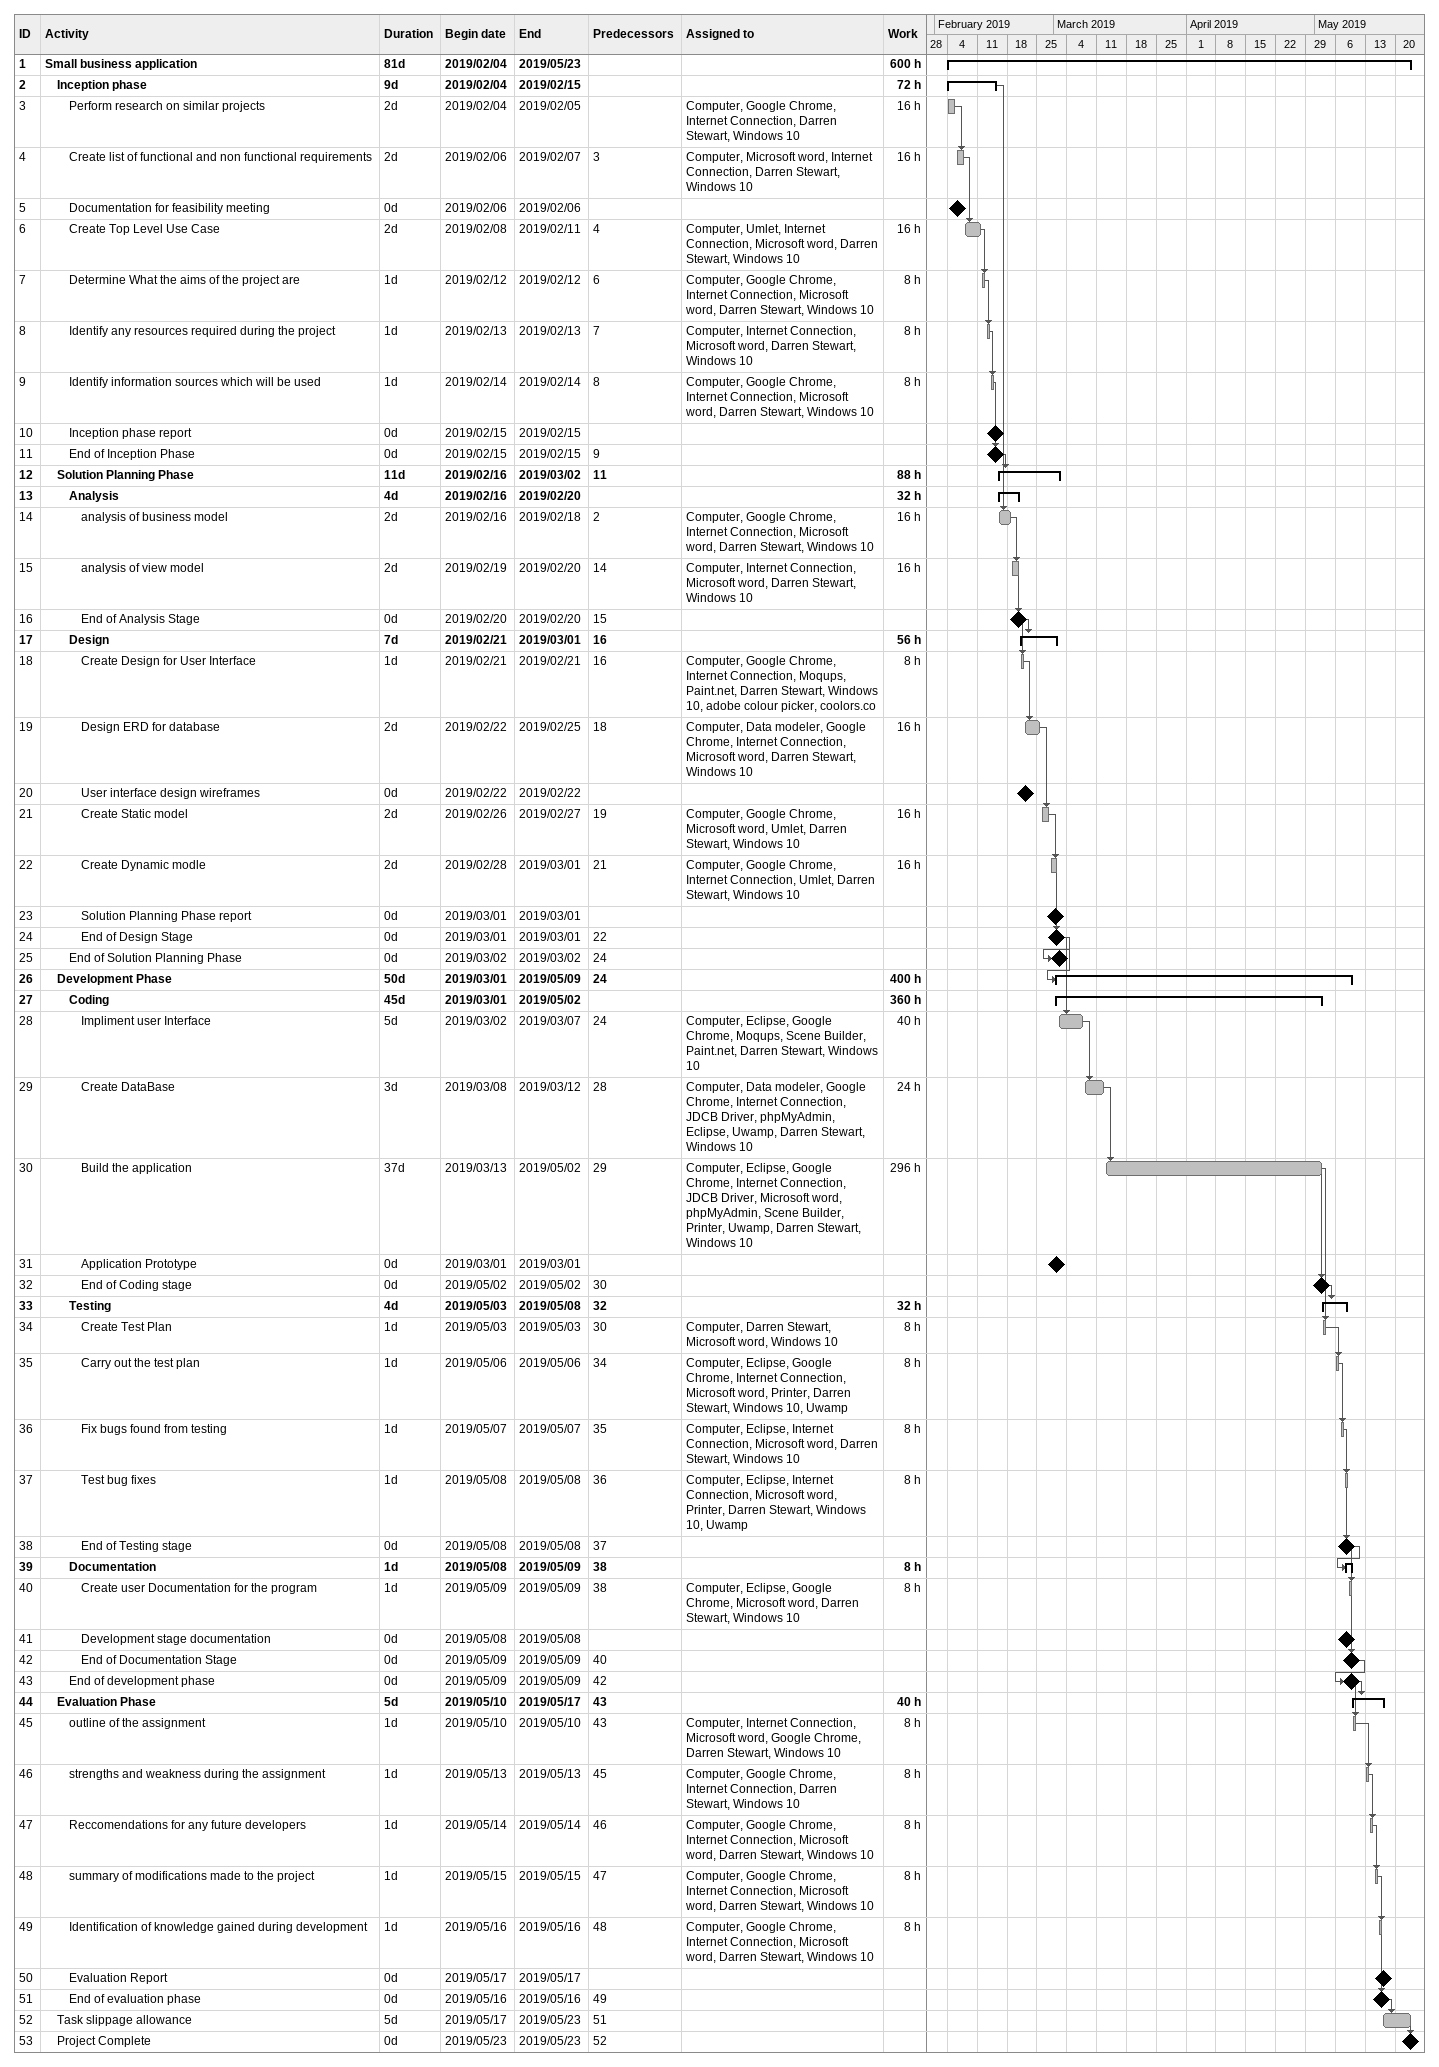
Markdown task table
| ID | Level | Task | Duration | Start | Finish | Predecessors | Resources | Work (h) |
|---|---|---|---|---|---|---|---|---|
| 1 | 1 | **Small business application** | 81d | 2019-02-04 | 2019-05-23 |  |  | 600 |
| 2 | 2 | **Inception phase** | 9d | 2019-02-04 | 2019-02-15 |  |  | 72 |
| 3 | 3 | Perform research on similar projects | 2d | 2019-02-04 | 2019-02-05 |  | Computer, Google Chrome, Internet Connection, Darren Stewart, Windows 10 | 16 |
| 4 | 3 | Create list of functional and non functional requirements | 2d | 2019-02-06 | 2019-02-07 | 3 | Computer, Microsoft word, Internet Connection, Darren Stewart, Windows 10 | 16 |
| 5 | 3 | Documentation for feasibility meeting | 0d | 2019-02-06 | 2019-02-06 |  |  |  |
| 6 | 3 | Create Top Level Use Case | 2d | 2019-02-08 | 2019-02-11 | 4 | Computer, Umlet, Internet Connection, Microsoft word, Darren Stewart, Windows 10 | 16 |
| 7 | 3 | Determine What the aims of the project are | 1d | 2019-02-12 | 2019-02-12 | 6 | Computer, Google Chrome, Internet Connection, Microsoft word, Darren Stewart, Windows 10 | 8 |
| 8 | 3 | Identify any resources required during the project | 1d | 2019-02-13 | 2019-02-13 | 7 | Computer, Internet Connection, Microsoft word, Darren Stewart, Windows 10 | 8 |
| 9 | 3 | Identify information sources which will be used | 1d | 2019-02-14 | 2019-02-14 | 8 | Computer, Google Chrome, Internet Connection, Microsoft word, Darren Stewart, Windows 10 | 8 |
| 10 | 3 | Inception phase report | 0d | 2019-02-15 | 2019-02-15 |  |  |  |
| 11 | 3 | End of Inception Phase | 0d | 2019-02-15 | 2019-02-15 | 9 |  |  |
| 12 | 2 | **Solution Planning Phase** | 11d | 2019-02-16 | 2019-03-02 | 11 |  | 88 |
| 13 | 3 | **Analysis** | 4d | 2019-02-16 | 2019-02-20 |  |  | 32 |
| 14 | 4 | analysis of business model | 2d | 2019-02-16 | 2019-02-18 | 2 | Computer, Google Chrome, Internet Connection, Microsoft word, Darren Stewart, Windows 10 | 16 |
| 15 | 4 | analysis of view model | 2d | 2019-02-19 | 2019-02-20 | 14 | Computer, Internet Connection, Microsoft word, Darren Stewart, Windows 10 | 16 |
| 16 | 4 | End of Analysis Stage | 0d | 2019-02-20 | 2019-02-20 | 15 |  |  |
| 17 | 3 | **Design** | 7d | 2019-02-21 | 2019-03-01 | 16 |  | 56 |
| 18 | 4 | Create Design for User Interface | 1d | 2019-02-21 | 2019-02-21 | 16 | Computer, Google Chrome, Internet Connection, Moqups, Paint.net, Darren Stewart, Windows 10, adobe colour picker, coolors.co | 8 |
| 19 | 4 | Design ERD for database | 2d | 2019-02-22 | 2019-02-25 | 18 | Computer, Data modeler, Google Chrome, Internet Connection, Microsoft word, Darren Stewart, Windows 10 | 16 |
| 20 | 4 | User interface design wireframes | 0d | 2019-02-22 | 2019-02-22 |  |  |  |
| 21 | 4 | Create Static model | 2d | 2019-02-26 | 2019-02-27 | 19 | Computer, Google Chrome, Microsoft word, Umlet, Darren Stewart, Windows 10 | 16 |
| 22 | 4 | Create Dynamic modle | 2d | 2019-02-28 | 2019-03-01 | 21 | Computer, Google Chrome, Internet Connection, Umlet, Darren Stewart, Windows 10 | 16 |
| 23 | 4 | Solution Planning Phase report | 0d | 2019-03-01 | 2019-03-01 |  |  |  |
| 24 | 4 | End of Design Stage | 0d | 2019-03-01 | 2019-03-01 | 22 |  |  |
| 25 | 3 | End of Solution Planning Phase | 0d | 2019-03-02 | 2019-03-02 | 24 |  |  |
| 26 | 2 | **Development Phase** | 50d | 2019-03-01 | 2019-05-09 | 24 |  | 400 |
| 27 | 3 | **Coding** | 45d | 2019-03-01 | 2019-05-02 |  |  | 360 |
| 28 | 4 | Impliment user Interface | 5d | 2019-03-02 | 2019-03-07 | 24 | Computer, Eclipse, Google Chrome, Moqups, Scene Builder, Paint.net, Darren Stewart, Windows 10 | 40 |
| 29 | 4 | Create DataBase | 3d | 2019-03-08 | 2019-03-12 | 28 | Computer, Data modeler, Google Chrome, Internet Connection, JDCB Driver, phpMyAdmin, Eclipse, Uwamp, Darren Stewart, Windows 10 | 24 |
| 30 | 4 | Build the application | 37d | 2019-03-13 | 2019-05-02 | 29 | Computer, Eclipse, Google Chrome, Internet Connection, JDCB Driver, Microsoft word, phpMyAdmin, Scene Builder, Printer, Uwamp, Darren Stewart, Windows 10 | 296 |
| 31 | 4 | Application Prototype | 0d | 2019-03-01 | 2019-03-01 |  |  |  |
| 32 | 4 | End of Coding stage | 0d | 2019-05-02 | 2019-05-02 | 30 |  |  |
| 33 | 3 | **Testing** | 4d | 2019-05-03 | 2019-05-08 | 32 |  | 32 |
| 34 | 4 | Create Test Plan | 1d | 2019-05-03 | 2019-05-03 | 30 | Computer, Darren Stewart, Microsoft word, Windows 10 | 8 |
| 35 | 4 | Carry out the test plan | 1d | 2019-05-06 | 2019-05-06 | 34 | Computer, Eclipse, Google Chrome, Internet Connection, Microsoft word, Printer, Darren Stewart, Windows 10, Uwamp | 8 |
| 36 | 4 | Fix bugs found from testing | 1d | 2019-05-07 | 2019-05-07 | 35 | Computer, Eclipse, Internet Connection, Microsoft word, Darren Stewart, Windows 10 | 8 |
| 37 | 4 | Test bug fixes | 1d | 2019-05-08 | 2019-05-08 | 36 | Computer, Eclipse, Internet Connection, Microsoft word, Printer, Darren Stewart, Windows 10, Uwamp | 8 |
| 38 | 4 | End of Testing stage | 0d | 2019-05-08 | 2019-05-08 | 37 |  |  |
| 39 | 3 | **Documentation** | 1d | 2019-05-08 | 2019-05-09 | 38 |  | 8 |
| 40 | 4 | Create user Documentation for the program | 1d | 2019-05-09 | 2019-05-09 | 38 | Computer, Eclipse, Google Chrome, Microsoft word, Darren Stewart, Windows 10 | 8 |
| 41 | 4 | Development stage documentation | 0d | 2019-05-08 | 2019-05-08 |  |  |  |
| 42 | 4 | End of Documentation Stage | 0d | 2019-05-09 | 2019-05-09 | 40 |  |  |
| 43 | 3 | End of development phase | 0d | 2019-05-09 | 2019-05-09 | 42 |  |  |
| 44 | 2 | **Evaluation Phase** | 5d | 2019-05-10 | 2019-05-17 | 43 |  | 40 |
| 45 | 3 | outline of the assignment | 1d | 2019-05-10 | 2019-05-10 | 43 | Computer, Internet Connection, Microsoft word, Google Chrome, Darren Stewart, Windows 10 | 8 |
| 46 | 3 | strengths and weakness during the assignment | 1d | 2019-05-13 | 2019-05-13 | 45 | Computer, Google Chrome, Internet Connection, Darren Stewart, Windows 10 | 8 |
| 47 | 3 | Reccomendations for any future developers | 1d | 2019-05-14 | 2019-05-14 | 46 | Computer, Google Chrome, Internet Connection, Microsoft word, Darren Stewart, Windows 10 | 8 |
| 48 | 3 | summary of modifications made to the project | 1d | 2019-05-15 | 2019-05-15 | 47 | Computer, Google Chrome, Internet Connection, Microsoft word, Darren Stewart, Windows 10 | 8 |
| 49 | 3 | Identification of knowledge gained during development | 1d | 2019-05-16 | 2019-05-16 | 48 | Computer, Google Chrome, Internet Connection, Microsoft word, Darren Stewart, Windows 10 | 8 |
| 50 | 3 | Evaluation Report | 0d | 2019-05-17 | 2019-05-17 |  |  |  |
| 51 | 3 | End of evaluation phase | 0d | 2019-05-16 | 2019-05-16 | 49 |  |  |
| 52 | 2 | Task slippage allowance | 5d | 2019-05-17 | 2019-05-23 | 51 |  |  |
| 53 | 2 | Project Complete | 0d | 2019-05-23 | 2019-05-23 | 52 |  |  |
